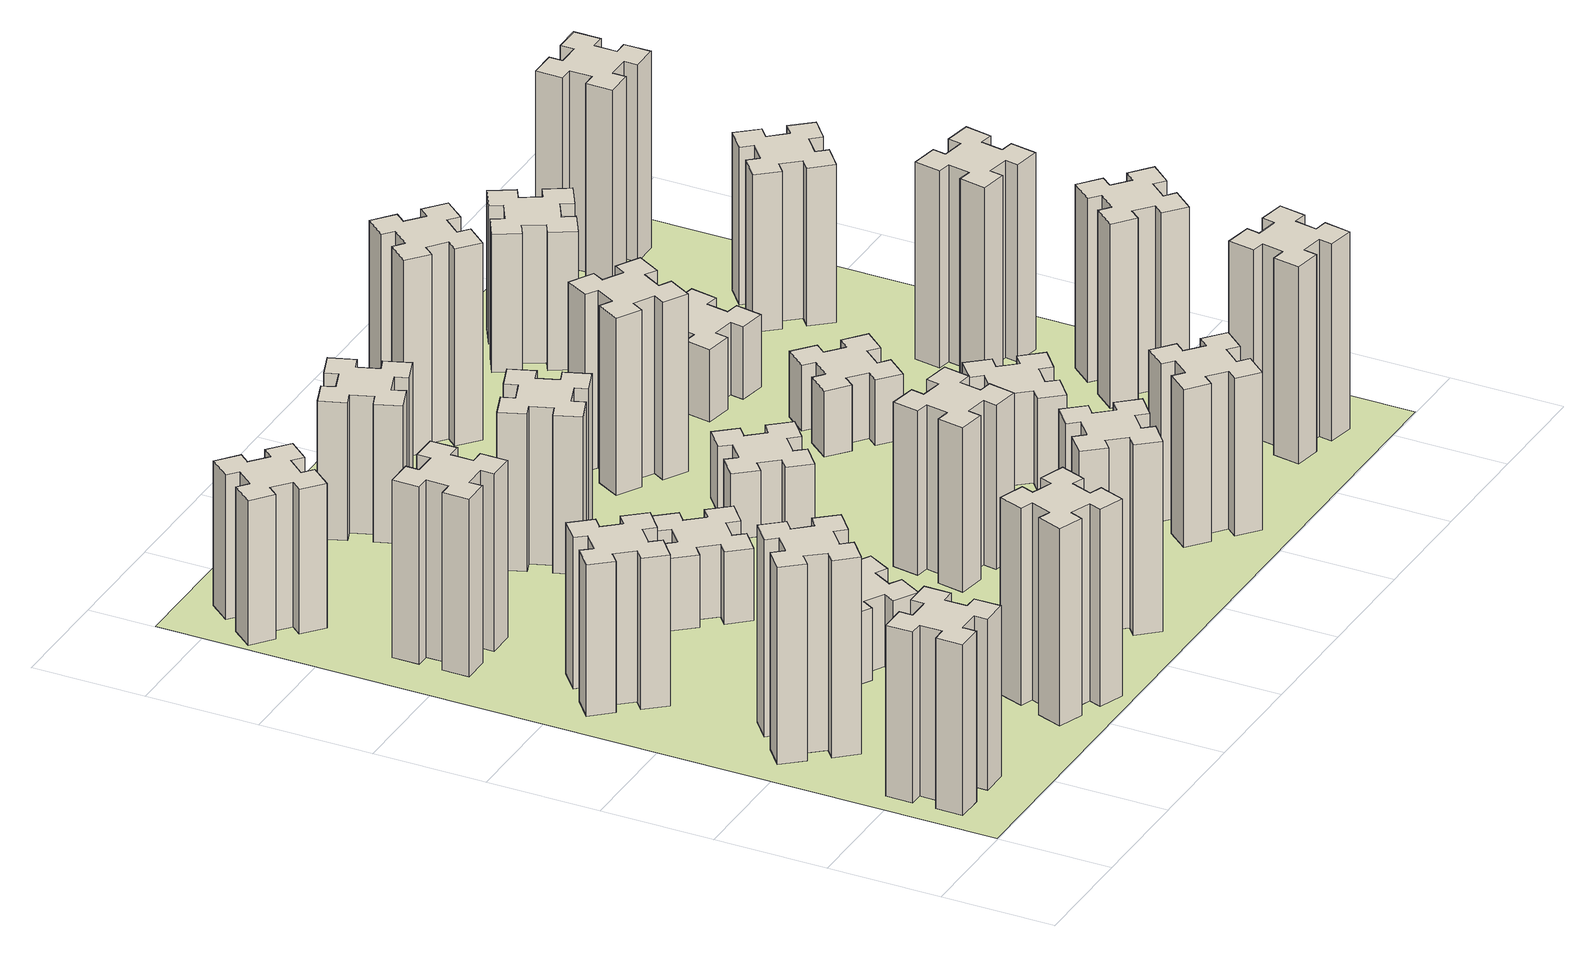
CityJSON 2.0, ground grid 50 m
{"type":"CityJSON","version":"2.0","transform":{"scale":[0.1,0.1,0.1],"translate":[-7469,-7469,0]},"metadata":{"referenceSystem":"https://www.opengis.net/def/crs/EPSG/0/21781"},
"CityObjects":{
"building1":{"type":"Building","attributes":{"class":"1000","function":"1000","usage":"1000","yearOfConstruction":2016,"roofType":"1000","measuredHeight":78,"storeysAboveGround":30,"storeysBelowGround":0},"geometry":[{"type":"Solid","lod":"1","boundaries":[[[[0,1,2,3,4,5,6,7,8,9,10,11,12,13,14,15,16,17,18,19]],[[17,16,20,21]],[[16,15,22,20]],[[15,14,23,22]],[[14,13,24,23]],[[13,12,25,24]],[[12,11,26,25]],[[11,10,27,26]],[[10,9,28,27]],[[9,8,29,28]],[[8,7,30,29]],[[7,6,31,30]],[[6,5,32,31]],[[5,4,33,32]],[[4,3,34,33]],[[3,2,35,34]],[[2,1,36,35]],[[1,0,37,36]],[[0,19,38,37]],[[19,18,39,38]],[[18,17,21,39]],[[24,25,26,27,28,29,30,31,32,33,34,35,36,37,38,39,21,20,22,23]]]]}]},
"building2":{"type":"Building","attributes":{"class":"1000","function":"1000","usage":"1000","yearOfConstruction":2016,"roofType":"1000","measuredHeight":90,"storeysAboveGround":30,"storeysBelowGround":0},"geometry":[{"type":"Solid","lod":"1","boundaries":[[[[40,41,42,43,44,45,46,47,48,49,50,51,52,53,54,55,56,57,58,59]],[[57,56,60,61]],[[56,55,62,60]],[[55,54,63,62]],[[54,53,64,63]],[[53,52,65,64]],[[52,51,66,65]],[[51,50,67,66]],[[50,49,68,67]],[[49,48,69,68]],[[48,47,70,69]],[[47,46,71,70]],[[46,45,72,71]],[[45,44,73,72]],[[44,43,74,73]],[[43,42,75,74]],[[42,41,76,75]],[[41,40,77,76]],[[40,59,78,77]],[[59,58,79,78]],[[58,57,61,79]],[[64,65,66,67,68,69,70,71,72,73,74,75,76,77,78,79,61,60,62,63]]]]}]},
"building3":{"type":"Building","attributes":{"class":"1000","function":"1000","usage":"1000","yearOfConstruction":2016,"roofType":"1000","measuredHeight":69,"storeysAboveGround":30,"storeysBelowGround":0},"geometry":[{"type":"Solid","lod":"1","boundaries":[[[[80,81,82,83,84,85,86,87,88,89,90,91,92,93,94,95,96,97,98,99]],[[97,96,100,101]],[[96,95,102,100]],[[95,94,103,102]],[[94,93,104,103]],[[93,92,105,104]],[[92,91,106,105]],[[91,90,107,106]],[[90,89,108,107]],[[89,88,109,108]],[[88,87,110,109]],[[87,86,111,110]],[[86,85,112,111]],[[85,84,113,112]],[[84,83,114,113]],[[83,82,115,114]],[[82,81,116,115]],[[81,80,117,116]],[[80,99,118,117]],[[99,98,119,118]],[[98,97,101,119]],[[104,105,106,107,108,109,110,111,112,113,114,115,116,117,118,119,101,100,102,103]]]]}]},
"building4":{"type":"Building","attributes":{"class":"1000","function":"1000","usage":"1000","yearOfConstruction":2016,"roofType":"1000","measuredHeight":81,"storeysAboveGround":30,"storeysBelowGround":0},"geometry":[{"type":"Solid","lod":"1","boundaries":[[[[120,121,122,123,124,125,126,127,128,129,130,131,132,133,134,135,136,137,138,139]],[[137,136,140,141]],[[136,135,142,140]],[[135,134,143,142]],[[134,133,144,143]],[[133,132,145,144]],[[132,131,146,145]],[[131,130,147,146]],[[130,129,148,147]],[[129,128,149,148]],[[128,127,150,149]],[[127,126,151,150]],[[126,125,152,151]],[[125,124,153,152]],[[124,123,154,153]],[[123,122,155,154]],[[122,121,156,155]],[[121,120,157,156]],[[120,139,158,157]],[[139,138,159,158]],[[138,137,141,159]],[[144,145,146,147,148,149,150,151,152,153,154,155,156,157,158,159,141,140,142,143]]]]}]},
"building5":{"type":"Building","attributes":{"class":"1000","function":"1000","usage":"1000","yearOfConstruction":2016,"roofType":"1000","measuredHeight":90,"storeysAboveGround":30,"storeysBelowGround":0},"geometry":[{"type":"Solid","lod":"1","boundaries":[[[[160,161,162,163,164,165,166,167,168,169,170,171,172,173,174,175,176,177,178,179]],[[177,176,180,181]],[[176,175,182,180]],[[175,174,183,182]],[[174,173,184,183]],[[173,172,185,184]],[[172,171,186,185]],[[171,170,187,186]],[[170,169,188,187]],[[169,168,189,188]],[[168,167,190,189]],[[167,166,191,190]],[[166,165,192,191]],[[165,164,193,192]],[[164,163,194,193]],[[163,162,195,194]],[[162,161,196,195]],[[161,160,197,196]],[[160,179,198,197]],[[179,178,199,198]],[[178,177,181,199]],[[184,185,186,187,188,189,190,191,192,193,194,195,196,197,198,199,181,180,182,183]]]]}]},
"building6":{"type":"Building","attributes":{"class":"1000","function":"1000","usage":"1000","yearOfConstruction":2016,"roofType":"1000","measuredHeight":66,"storeysAboveGround":30,"storeysBelowGround":0},"geometry":[{"type":"Solid","lod":"1","boundaries":[[[[200,201,202,203,204,205,206,207,208,209,210,211,212,213,214,215,216,217,218,219]],[[217,216,220,221]],[[216,215,222,220]],[[215,214,223,222]],[[214,213,224,223]],[[213,212,225,224]],[[212,211,226,225]],[[211,210,227,226]],[[210,209,228,227]],[[209,208,229,228]],[[208,207,230,229]],[[207,206,231,230]],[[206,205,232,231]],[[205,204,233,232]],[[204,203,234,233]],[[203,202,235,234]],[[202,201,236,235]],[[201,200,237,236]],[[200,219,238,237]],[[219,218,239,238]],[[218,217,221,239]],[[224,225,226,227,228,229,230,231,232,233,234,235,236,237,238,239,221,220,222,223]]]]}]},
"building7":{"type":"Building","attributes":{"class":"1000","function":"1000","usage":"1000","yearOfConstruction":2016,"roofType":"1000","measuredHeight":33,"storeysAboveGround":30,"storeysBelowGround":0},"geometry":[{"type":"Solid","lod":"1","boundaries":[[[[240,241,242,243,244,245,246,247,248,249,250,251,252,253,254,255,256,257,258,259]],[[257,256,260,261]],[[256,255,262,260]],[[255,254,263,262]],[[254,253,264,263]],[[253,252,265,264]],[[252,251,266,265]],[[251,250,267,266]],[[250,249,268,267]],[[249,248,269,268]],[[248,247,270,269]],[[247,246,271,270]],[[246,245,272,271]],[[245,244,273,272]],[[244,243,274,273]],[[243,242,275,274]],[[242,241,276,275]],[[241,240,277,276]],[[240,259,278,277]],[[259,258,279,278]],[[258,257,261,279]],[[264,265,266,267,268,269,270,271,272,273,274,275,276,277,278,279,261,260,262,263]]]]}]},
"building8":{"type":"Building","attributes":{"class":"1000","function":"1000","usage":"1000","yearOfConstruction":2016,"roofType":"1000","measuredHeight":33,"storeysAboveGround":30,"storeysBelowGround":0},"geometry":[{"type":"Solid","lod":"1","boundaries":[[[[280,281,282,283,284,285,286,287,288,289,290,291,292,293,294,295,296,297,298,299]],[[297,296,300,301]],[[296,295,302,300]],[[295,294,303,302]],[[294,293,304,303]],[[293,292,305,304]],[[292,291,306,305]],[[291,290,307,306]],[[290,289,308,307]],[[289,288,309,308]],[[288,287,310,309]],[[287,286,311,310]],[[286,285,312,311]],[[285,284,313,312]],[[284,283,314,313]],[[283,282,315,314]],[[282,281,316,315]],[[281,280,317,316]],[[280,299,318,317]],[[299,298,319,318]],[[298,297,301,319]],[[304,305,306,307,308,309,310,311,312,313,314,315,316,317,318,319,301,300,302,303]]]]}]},
"building9":{"type":"Building","attributes":{"class":"1000","function":"1000","usage":"1000","yearOfConstruction":2016,"roofType":"1000","measuredHeight":87,"storeysAboveGround":30,"storeysBelowGround":0},"geometry":[{"type":"Solid","lod":"1","boundaries":[[[[320,321,322,323,324,325,326,327,328,329,330,331,332,333,334,335,336,337,338,339]],[[337,336,340,341]],[[336,335,342,340]],[[335,334,343,342]],[[334,333,344,343]],[[333,332,345,344]],[[332,331,346,345]],[[331,330,347,346]],[[330,329,348,347]],[[329,328,349,348]],[[328,327,350,349]],[[327,326,351,350]],[[326,325,352,351]],[[325,324,353,352]],[[324,323,354,353]],[[323,322,355,354]],[[322,321,356,355]],[[321,320,357,356]],[[320,339,358,357]],[[339,338,359,358]],[[338,337,341,359]],[[344,345,346,347,348,349,350,351,352,353,354,355,356,357,358,359,341,340,342,343]]]]}]},
"building10":{"type":"Building","attributes":{"class":"1000","function":"1000","usage":"1000","yearOfConstruction":2016,"roofType":"1000","measuredHeight":72,"storeysAboveGround":30,"storeysBelowGround":0},"geometry":[{"type":"Solid","lod":"1","boundaries":[[[[360,361,362,363,364,365,366,367,368,369,370,371,372,373,374,375,376,377,378,379]],[[377,376,380,381]],[[376,375,382,380]],[[375,374,383,382]],[[374,373,384,383]],[[373,372,385,384]],[[372,371,386,385]],[[371,370,387,386]],[[370,369,388,387]],[[369,368,389,388]],[[368,367,390,389]],[[367,366,391,390]],[[366,365,392,391]],[[365,364,393,392]],[[364,363,394,393]],[[363,362,395,394]],[[362,361,396,395]],[[361,360,397,396]],[[360,379,398,397]],[[379,378,399,398]],[[378,377,381,399]],[[384,385,386,387,388,389,390,391,392,393,394,395,396,397,398,399,381,380,382,383]]]]}]},
"building11":{"type":"Building","attributes":{"class":"1000","function":"1000","usage":"1000","yearOfConstruction":2016,"roofType":"1000","measuredHeight":63,"storeysAboveGround":30,"storeysBelowGround":0},"geometry":[{"type":"Solid","lod":"1","boundaries":[[[[400,401,402,403,404,405,406,407,408,409,410,411,412,413,414,415,416,417,418,419]],[[417,416,420,421]],[[416,415,422,420]],[[415,414,423,422]],[[414,413,424,423]],[[413,412,425,424]],[[412,411,426,425]],[[411,410,427,426]],[[410,409,428,427]],[[409,408,429,428]],[[408,407,430,429]],[[407,406,431,430]],[[406,405,432,431]],[[405,404,433,432]],[[404,403,434,433]],[[403,402,435,434]],[[402,401,436,435]],[[401,400,437,436]],[[400,419,438,437]],[[419,418,439,438]],[[418,417,421,439]],[[424,425,426,427,428,429,430,431,432,433,434,435,436,437,438,439,421,420,422,423]]]]}]},
"building12":{"type":"Building","attributes":{"class":"1000","function":"1000","usage":"1000","yearOfConstruction":2016,"roofType":"1000","measuredHeight":75,"storeysAboveGround":30,"storeysBelowGround":0},"geometry":[{"type":"Solid","lod":"1","boundaries":[[[[440,441,442,443,444,445,446,447,448,449,450,451,452,453,454,455,456,457,458,459]],[[457,456,460,461]],[[456,455,462,460]],[[455,454,463,462]],[[454,453,464,463]],[[453,452,465,464]],[[452,451,466,465]],[[451,450,467,466]],[[450,449,468,467]],[[449,448,469,468]],[[448,447,470,469]],[[447,446,471,470]],[[446,445,472,471]],[[445,444,473,472]],[[444,443,474,473]],[[443,442,475,474]],[[442,441,476,475]],[[441,440,477,476]],[[440,459,478,477]],[[459,458,479,478]],[[458,457,461,479]],[[464,465,466,467,468,469,470,471,472,473,474,475,476,477,478,479,461,460,462,463]]]]}]},
"building13":{"type":"Building","attributes":{"class":"1000","function":"1000","usage":"1000","yearOfConstruction":2016,"roofType":"1000","measuredHeight":30,"storeysAboveGround":30,"storeysBelowGround":0},"geometry":[{"type":"Solid","lod":"1","boundaries":[[[[480,481,482,483,484,485,486,487,488,489,490,491,492,493,494,495,496,497,498,499]],[[497,496,500,501]],[[496,495,502,500]],[[495,494,503,502]],[[494,493,504,503]],[[493,492,505,504]],[[492,491,506,505]],[[491,490,507,506]],[[490,489,508,507]],[[489,488,509,508]],[[488,487,510,509]],[[487,486,511,510]],[[486,485,512,511]],[[485,484,513,512]],[[484,483,514,513]],[[483,482,515,514]],[[482,481,516,515]],[[481,480,517,516]],[[480,499,518,517]],[[499,498,519,518]],[[498,497,501,519]],[[504,505,506,507,508,509,510,511,512,513,514,515,516,517,518,519,501,500,502,503]]]]}]},
"building14":{"type":"Building","attributes":{"class":"1000","function":"1000","usage":"1000","yearOfConstruction":2016,"roofType":"1000","measuredHeight":72,"storeysAboveGround":30,"storeysBelowGround":0},"geometry":[{"type":"Solid","lod":"1","boundaries":[[[[520,521,522,523,524,525,526,527,528,529,530,531,532,533,534,535,536,537,538,539]],[[537,536,540,541]],[[536,535,542,540]],[[535,534,543,542]],[[534,533,544,543]],[[533,532,545,544]],[[532,531,546,545]],[[531,530,547,546]],[[530,529,548,547]],[[529,528,549,548]],[[528,527,550,549]],[[527,526,551,550]],[[526,525,552,551]],[[525,524,553,552]],[[524,523,554,553]],[[523,522,555,554]],[[522,521,556,555]],[[521,520,557,556]],[[520,539,558,557]],[[539,538,559,558]],[[538,537,541,559]],[[544,545,546,547,548,549,550,551,552,553,554,555,556,557,558,559,541,540,542,543]]]]}]},
"building15":{"type":"Building","attributes":{"class":"1000","function":"1000","usage":"1000","yearOfConstruction":2016,"roofType":"1000","measuredHeight":81,"storeysAboveGround":30,"storeysBelowGround":0},"geometry":[{"type":"Solid","lod":"1","boundaries":[[[[560,561,562,563,564,565,566,567,568,569,570,571,572,573,574,575,576,577,578,579]],[[577,576,580,581]],[[576,575,582,580]],[[575,574,583,582]],[[574,573,584,583]],[[573,572,585,584]],[[572,571,586,585]],[[571,570,587,586]],[[570,569,588,587]],[[569,568,589,588]],[[568,567,590,589]],[[567,566,591,590]],[[566,565,592,591]],[[565,564,593,592]],[[564,563,594,593]],[[563,562,595,594]],[[562,561,596,595]],[[561,560,597,596]],[[560,579,598,597]],[[579,578,599,598]],[[578,577,581,599]],[[584,585,586,587,588,589,590,591,592,593,594,595,596,597,598,599,581,580,582,583]]]]}]},
"building16":{"type":"Building","attributes":{"class":"1000","function":"1000","usage":"1000","yearOfConstruction":2016,"roofType":"1000","measuredHeight":90,"storeysAboveGround":30,"storeysBelowGround":0},"geometry":[{"type":"Solid","lod":"1","boundaries":[[[[600,601,602,603,604,605,606,607,608,609,610,611,612,613,614,615,616,617,618,619]],[[617,616,620,621]],[[616,615,622,620]],[[615,614,623,622]],[[614,613,624,623]],[[613,612,625,624]],[[612,611,626,625]],[[611,610,627,626]],[[610,609,628,627]],[[609,608,629,628]],[[608,607,630,629]],[[607,606,631,630]],[[606,605,632,631]],[[605,604,633,632]],[[604,603,634,633]],[[603,602,635,634]],[[602,601,636,635]],[[601,600,637,636]],[[600,619,638,637]],[[619,618,639,638]],[[618,617,621,639]],[[624,625,626,627,628,629,630,631,632,633,634,635,636,637,638,639,621,620,622,623]]]]}]},
"building17":{"type":"Building","attributes":{"class":"1000","function":"1000","usage":"1000","yearOfConstruction":2016,"roofType":"1000","measuredHeight":42,"storeysAboveGround":30,"storeysBelowGround":0},"geometry":[{"type":"Solid","lod":"1","boundaries":[[[[640,641,642,643,644,645,646,647,648,649,650,651,652,653,654,655,656,657,658,659]],[[657,656,660,661]],[[656,655,662,660]],[[655,654,663,662]],[[654,653,664,663]],[[653,652,665,664]],[[652,651,666,665]],[[651,650,667,666]],[[650,649,668,667]],[[649,648,669,668]],[[648,647,670,669]],[[647,646,671,670]],[[646,645,672,671]],[[645,644,673,672]],[[644,643,674,673]],[[643,642,675,674]],[[642,641,676,675]],[[641,640,677,676]],[[640,659,678,677]],[[659,658,679,678]],[[658,657,661,679]],[[664,665,666,667,668,669,670,671,672,673,674,675,676,677,678,679,661,660,662,663]]]]}]},
"building18":{"type":"Building","attributes":{"class":"1000","function":"1000","usage":"1000","yearOfConstruction":2016,"roofType":"1000","measuredHeight":30,"storeysAboveGround":30,"storeysBelowGround":0},"geometry":[{"type":"Solid","lod":"1","boundaries":[[[[680,681,682,683,684,685,686,687,688,689,690,691,692,693,694,695,696,697,698,699]],[[697,696,700,701]],[[696,695,702,700]],[[695,694,703,702]],[[694,693,704,703]],[[693,692,705,704]],[[692,691,706,705]],[[691,690,707,706]],[[690,689,708,707]],[[689,688,709,708]],[[688,687,710,709]],[[687,686,711,710]],[[686,685,712,711]],[[685,684,713,712]],[[684,683,714,713]],[[683,682,715,714]],[[682,681,716,715]],[[681,680,717,716]],[[680,699,718,717]],[[699,698,719,718]],[[698,697,701,719]],[[704,705,706,707,708,709,710,711,712,713,714,715,716,717,718,719,701,700,702,703]]]]}]},
"building19":{"type":"Building","attributes":{"class":"1000","function":"1000","usage":"1000","yearOfConstruction":2016,"roofType":"1000","measuredHeight":33,"storeysAboveGround":30,"storeysBelowGround":0},"geometry":[{"type":"Solid","lod":"1","boundaries":[[[[720,721,722,723,724,725,726,727,728,729,730,731,732,733,734,735,736,737,738,739]],[[737,736,740,741]],[[736,735,742,740]],[[735,734,743,742]],[[734,733,744,743]],[[733,732,745,744]],[[732,731,746,745]],[[731,730,747,746]],[[730,729,748,747]],[[729,728,749,748]],[[728,727,750,749]],[[727,726,751,750]],[[726,725,752,751]],[[725,724,753,752]],[[724,723,754,753]],[[723,722,755,754]],[[722,721,756,755]],[[721,720,757,756]],[[720,739,758,757]],[[739,738,759,758]],[[738,737,741,759]],[[744,745,746,747,748,749,750,751,752,753,754,755,756,757,758,759,741,740,742,743]]]]}]},
"building20":{"type":"Building","attributes":{"class":"1000","function":"1000","usage":"1000","yearOfConstruction":2016,"roofType":"1000","measuredHeight":90,"storeysAboveGround":30,"storeysBelowGround":0},"geometry":[{"type":"Solid","lod":"1","boundaries":[[[[760,761,762,763,764,765,766,767,768,769,770,771,772,773,774,775,776,777,778,779]],[[777,776,780,781]],[[776,775,782,780]],[[775,774,783,782]],[[774,773,784,783]],[[773,772,785,784]],[[772,771,786,785]],[[771,770,787,786]],[[770,769,788,787]],[[769,768,789,788]],[[768,767,790,789]],[[767,766,791,790]],[[766,765,792,791]],[[765,764,793,792]],[[764,763,794,793]],[[763,762,795,794]],[[762,761,796,795]],[[761,760,797,796]],[[760,779,798,797]],[[779,778,799,798]],[[778,777,781,799]],[[784,785,786,787,788,789,790,791,792,793,794,795,796,797,798,799,781,780,782,783]]]]}]},
"building21":{"type":"Building","attributes":{"class":"1000","function":"1000","usage":"1000","yearOfConstruction":2016,"roofType":"1000","measuredHeight":63,"storeysAboveGround":30,"storeysBelowGround":0},"geometry":[{"type":"Solid","lod":"1","boundaries":[[[[800,801,802,803,804,805,806,807,808,809,810,811,812,813,814,815,816,817,818,819]],[[817,816,820,821]],[[816,815,822,820]],[[815,814,823,822]],[[814,813,824,823]],[[813,812,825,824]],[[812,811,826,825]],[[811,810,827,826]],[[810,809,828,827]],[[809,808,829,828]],[[808,807,830,829]],[[807,806,831,830]],[[806,805,832,831]],[[805,804,833,832]],[[804,803,834,833]],[[803,802,835,834]],[[802,801,836,835]],[[801,800,837,836]],[[800,819,838,837]],[[819,818,839,838]],[[818,817,821,839]],[[824,825,826,827,828,829,830,831,832,833,834,835,836,837,838,839,821,820,822,823]]]]}]},
"building22":{"type":"Building","attributes":{"class":"1000","function":"1000","usage":"1000","yearOfConstruction":2016,"roofType":"1000","measuredHeight":84,"storeysAboveGround":30,"storeysBelowGround":0},"geometry":[{"type":"Solid","lod":"1","boundaries":[[[[840,841,842,843,844,845,846,847,848,849,850,851,852,853,854,855,856,857,858,859]],[[857,856,860,861]],[[856,855,862,860]],[[855,854,863,862]],[[854,853,864,863]],[[853,852,865,864]],[[852,851,866,865]],[[851,850,867,866]],[[850,849,868,867]],[[849,848,869,868]],[[848,847,870,869]],[[847,846,871,870]],[[846,845,872,871]],[[845,844,873,872]],[[844,843,874,873]],[[843,842,875,874]],[[842,841,876,875]],[[841,840,877,876]],[[840,859,878,877]],[[859,858,879,878]],[[858,857,861,879]],[[864,865,866,867,868,869,870,871,872,873,874,875,876,877,878,879,861,860,862,863]]]]}]},
"building23":{"type":"Building","attributes":{"class":"1000","function":"1000","usage":"1000","yearOfConstruction":2016,"roofType":"1000","measuredHeight":90,"storeysAboveGround":30,"storeysBelowGround":0},"geometry":[{"type":"Solid","lod":"1","boundaries":[[[[880,881,882,883,884,885,886,887,888,889,890,891,892,893,894,895,896,897,898,899]],[[897,896,900,901]],[[896,895,902,900]],[[895,894,903,902]],[[894,893,904,903]],[[893,892,905,904]],[[892,891,906,905]],[[891,890,907,906]],[[890,889,908,907]],[[889,888,909,908]],[[888,887,910,909]],[[887,886,911,910]],[[886,885,912,911]],[[885,884,913,912]],[[884,883,914,913]],[[883,882,915,914]],[[882,881,916,915]],[[881,880,917,916]],[[880,899,918,917]],[[899,898,919,918]],[[898,897,901,919]],[[904,905,906,907,908,909,910,911,912,913,914,915,916,917,918,919,901,900,902,903]]]]}]},
"building24":{"type":"Building","attributes":{"class":"1000","function":"1000","usage":"1000","yearOfConstruction":2016,"roofType":"1000","measuredHeight":72,"storeysAboveGround":30,"storeysBelowGround":0},"geometry":[{"type":"Solid","lod":"1","boundaries":[[[[920,921,922,923,924,925,926,927,928,929,930,931,932,933,934,935,936,937,938,939]],[[937,936,940,941]],[[936,935,942,940]],[[935,934,943,942]],[[934,933,944,943]],[[933,932,945,944]],[[932,931,946,945]],[[931,930,947,946]],[[930,929,948,947]],[[929,928,949,948]],[[928,927,950,949]],[[927,926,951,950]],[[926,925,952,951]],[[925,924,953,952]],[[924,923,954,953]],[[923,922,955,954]],[[922,921,956,955]],[[921,920,957,956]],[[920,939,958,957]],[[939,938,959,958]],[[938,937,941,959]],[[944,945,946,947,948,949,950,951,952,953,954,955,956,957,958,959,941,940,942,943]]]]}]},
"building25":{"type":"Building","attributes":{"class":"1000","function":"1000","usage":"1000","yearOfConstruction":2016,"roofType":"1000","measuredHeight":90,"storeysAboveGround":30,"storeysBelowGround":0},"geometry":[{"type":"Solid","lod":"1","boundaries":[[[[960,961,962,963,964,965,966,967,968,969,970,971,972,973,974,975,976,977,978,979]],[[977,976,980,981]],[[976,975,982,980]],[[975,974,983,982]],[[974,973,984,983]],[[973,972,985,984]],[[972,971,986,985]],[[971,970,987,986]],[[970,969,988,987]],[[969,968,989,988]],[[968,967,990,989]],[[967,966,991,990]],[[966,965,992,991]],[[965,964,993,992]],[[964,963,994,993]],[[963,962,995,994]],[[962,961,996,995]],[[961,960,997,996]],[[960,979,998,997]],[[979,978,999,998]],[[978,977,981,999]],[[984,985,986,987,988,989,990,991,992,993,994,995,996,997,998,999,981,980,982,983]]]]}]},
"landuse1":{"type":"LandUse","attributes":{"name":"plot1","function":"1010"},"geometry":[{"type":"MultiSurface","lod":"1","boundaries":[[[1000,1001,1002,1003]]]}]}
},
"vertices":[
[165,425,0],[165,325,0],[105,325,0],[105,205,0],[225,205,0],[225,265,0],[325,265,0],[325,205,0],[445,205,0],[445,325,0],[385,325,0],[385,425,0],[445,425,0],[445,545,0],[325,545,0],[325,485,0],[225,485,0],[225,545,0],[105,545,0],[105,425,0],[225,485,780],[225,545,780],[325,485,780],[325,545,780],[445,545,780],[445,425,780],[385,425,780],[385,325,780],[445,325,780],[445,205,780],[325,205,780],[325,265,780],[225,265,780],[225,205,780],[105,205,780],[105,325,780],[165,325,780],[165,425,780],[105,425,780],[105,545,780],
[492,1048,0],[427,1124,0],[473,1163,0],[396,1255,0],[304,1178,0],[343,1132,0],[266,1067,0],[228,1113,0],[136,1036,0],[213,944,0],[259,983,0],[323,906,0],[277,868,0],[354,776,0],[446,853,0],[408,899,0],[484,963,0],[523,917,0],[615,994,0],[538,1086,0],[484,963,900],[523,917,900],[408,899,900],[446,853,900],[354,776,900],[277,868,900],[323,906,900],[259,983,900],[213,944,900],[136,1036,900],[228,1113,900],[266,1067,900],[343,1132,900],[304,1178,900],[396,1255,900],[473,1163,900],[427,1124,900],[492,1048,900],[538,1086,900],[615,994,900],
[492,1888,0],[427,1964,0],[473,2003,0],[396,2095,0],[304,2018,0],[343,1972,0],[266,1907,0],[228,1953,0],[136,1876,0],[213,1784,0],[259,1823,0],[323,1746,0],[277,1708,0],[354,1616,0],[446,1693,0],[408,1739,0],[484,1803,0],[523,1757,0],[615,1834,0],[538,1926,0],[484,1803,690],[523,1757,690],[408,1739,690],[446,1693,690],[354,1616,690],[277,1708,690],[323,1746,690],[259,1823,690],[213,1784,690],[136,1876,690],[228,1953,690],[266,1907,690],[343,1972,690],[304,2018,690],[396,2095,690],[473,2003,690],[427,1964,690],[492,1888,690],[538,1926,690],[615,1834,690],
[485,2545,0],[485,2645,0],[545,2645,0],[545,2765,0],[425,2765,0],[425,2705,0],[325,2705,0],[325,2765,0],[205,2765,0],[205,2645,0],[265,2645,0],[265,2545,0],[205,2545,0],[205,2425,0],[325,2425,0],[325,2485,0],[425,2485,0],[425,2425,0],[545,2425,0],[545,2545,0],[425,2485,810],[425,2425,810],[325,2485,810],[325,2425,810],[205,2425,810],[205,2545,810],[265,2545,810],[265,2645,810],[205,2645,810],[205,2765,810],[325,2765,810],[325,2705,810],[425,2705,810],[425,2765,810],[545,2765,810],[545,2645,810],[485,2645,810],[485,2545,810],[545,2545,810],[545,2425,810],
[1029,360,0],[995,266,0],[939,287,0],[897,174,0],[1010,133,0],[1031,189,0],[1125,155,0],[1104,99,0],[1217,57,0],[1258,170,0],[1202,191,0],[1236,285,0],[1292,264,0],[1333,377,0],[1220,418,0],[1200,362,0],[1106,396,0],[1127,452,0],[1014,493,0],[973,380,0],[1106,396,900],[1127,452,900],[1200,362,900],[1220,418,900],[1333,377,900],[1292,264,900],[1236,285,900],[1202,191,900],[1258,170,900],[1217,57,900],[1104,99,900],[1125,155,900],[1031,189,900],[1010,133,900],[897,174,900],[939,287,900],[995,266,900],[1029,360,900],[973,380,900],[1014,493,900],
[384,3387,0],[308,3452,0],[346,3498,0],[254,3575,0],[177,3483,0],[223,3444,0],[159,3368,0],[113,3406,0],[36,3314,0],[128,3237,0],[166,3283,0],[243,3219,0],[204,3173,0],[296,3096,0],[373,3188,0],[327,3226,0],[392,3303,0],[438,3264,0],[515,3356,0],[423,3433,0],[392,3303,660],[438,3264,660],[327,3226,660],[373,3188,660],[296,3096,660],[204,3173,660],[243,3219,660],[166,3283,660],[128,3237,660],[36,3314,660],[113,3406,660],[159,3368,660],[223,3444,660],[177,3483,660],[254,3575,660],[346,3498,660],[308,3452,660],[384,3387,660],[423,3433,660],[515,3356,660],
[1086,1017,0],[1136,1104,0],[1188,1074,0],[1248,1178,0],[1144,1238,0],[1114,1186,0],[1027,1236,0],[1057,1288,0],[953,1348,0],[893,1244,0],[945,1214,0],[895,1127,0],[843,1157,0],[783,1053,0],[887,993,0],[917,1045,0],[1004,995,0],[974,943,0],[1078,883,0],[1138,987,0],[1004,995,330],[974,943,330],[917,1045,330],[887,993,330],[783,1053,330],[843,1157,330],[895,1127,330],[945,1214,330],[893,1244,330],[953,1348,330],[1057,1288,330],[1027,1236,330],[1114,1186,330],[1144,1238,330],[1248,1178,330],[1188,1074,330],[1136,1104,330],[1086,1017,330],[1138,987,330],[1078,883,330],
[1083,1972,0],[1006,1907,0],[968,1953,0],[876,1876,0],[953,1784,0],[999,1823,0],[1063,1746,0],[1017,1708,0],[1094,1616,0],[1186,1693,0],[1148,1739,0],[1224,1803,0],[1263,1757,0],[1355,1834,0],[1278,1926,0],[1232,1888,0],[1167,1964,0],[1213,2003,0],[1136,2095,0],[1044,2018,0],[1167,1964,330],[1213,2003,330],[1232,1888,330],[1278,1926,330],[1355,1834,330],[1263,1757,330],[1224,1803,330],[1148,1739,330],[1186,1693,330],[1094,1616,330],[1017,1708,330],[1063,1746,330],[999,1823,330],[953,1784,330],[876,1876,330],[968,1953,330],[1006,1907,330],[1083,1972,330],[1044,2018,330],[1136,2095,330],
[1639,343,0],[1703,266,0],[1657,228,0],[1734,136,0],[1826,213,0],[1788,259,0],[1864,323,0],[1903,277,0],[1995,354,0],[1918,446,0],[1872,408,0],[1807,484,0],[1853,523,0],[1776,615,0],[1684,538,0],[1723,492,0],[1646,427,0],[1608,473,0],[1516,396,0],[1593,304,0],[1646,427,870],[1608,473,870],[1723,492,870],[1684,538,870],[1776,615,870],[1853,523,870],[1807,484,870],[1872,408,870],[1918,446,870],[1995,354,870],[1903,277,870],[1864,323,870],[1788,259,870],[1826,213,870],[1734,136,870],[1657,228,870],[1703,266,870],[1639,343,870],[1593,304,870],[1516,396,870],
[1225,2716,0],[1131,2682,0],[1110,2738,0],[997,2697,0],[1039,2584,0],[1095,2605,0],[1129,2511,0],[1073,2490,0],[1114,2377,0],[1227,2419,0],[1206,2475,0],[1300,2509,0],[1320,2453,0],[1433,2494,0],[1392,2607,0],[1336,2586,0],[1302,2680,0],[1358,2700,0],[1317,2813,0],[1204,2772,0],[1302,2680,720],[1358,2700,720],[1336,2586,720],[1392,2607,720],[1433,2494,720],[1320,2453,720],[1300,2509,720],[1206,2475,720],[1227,2419,720],[1114,2377,720],[1073,2490,720],[1129,2511,720],[1095,2605,720],[1039,2584,720],[997,2697,720],[1110,2738,720],[1131,2682,720],[1225,2716,720],[1204,2772,720],[1317,2813,720],
[1125,3456,0],[1031,3422,0],[1010,3478,0],[897,3437,0],[939,3324,0],[995,3345,0],[1029,3251,0],[973,3230,0],[1014,3117,0],[1127,3159,0],[1106,3215,0],[1200,3249,0],[1220,3193,0],[1333,3234,0],[1292,3347,0],[1236,3326,0],[1202,3420,0],[1258,3440,0],[1217,3553,0],[1104,3512,0],[1202,3420,630],[1258,3440,630],[1236,3326,630],[1292,3347,630],[1333,3234,630],[1220,3193,630],[1200,3249,630],[1106,3215,630],[1127,3159,630],[1014,3117,630],[973,3230,630],[1029,3251,630],[995,3345,630],[939,3324,630],[897,3437,630],[1010,3478,630],[1031,3422,630],[1125,3456,630],[1104,3512,630],[1217,3553,630],
[1955,1047,0],[1972,1145,0],[2031,1135,0],[2052,1253,0],[1934,1274,0],[1924,1215,0],[1825,1232,0],[1836,1291,0],[1717,1312,0],[1697,1194,0],[1756,1184,0],[1738,1085,0],[1679,1096,0],[1658,977,0],[1777,957,0],[1787,1016,0],[1885,998,0],[1875,939,0],[1993,918,0],[2014,1037,0],[1885,998,750],[1875,939,750],[1787,1016,750],[1777,957,750],[1658,977,750],[1679,1096,750],[1738,1085,750],[1756,1184,750],[1697,1194,750],[1717,1312,750],[1836,1291,750],[1825,1232,750],[1924,1215,750],[1934,1274,750],[2052,1253,750],[2031,1135,750],[1972,1145,750],[1955,1047,750],[2014,1037,750],[1993,918,750],
[1972,1988,0],[1907,2064,0],[1953,2103,0],[1876,2195,0],[1784,2118,0],[1823,2072,0],[1746,2007,0],[1708,2053,0],[1616,1976,0],[1693,1884,0],[1739,1923,0],[1803,1846,0],[1757,1808,0],[1834,1716,0],[1926,1793,0],[1888,1839,0],[1964,1903,0],[2003,1857,0],[2095,1934,0],[2018,2026,0],[1964,1903,300],[2003,1857,300],[1888,1839,300],[1926,1793,300],[1834,1716,300],[1757,1808,300],[1803,1846,300],[1739,1923,300],[1693,1884,300],[1616,1976,300],[1708,2053,300],[1746,2007,300],[1823,2072,300],[1784,2118,300],[1876,2195,300],[1953,2103,300],[1907,2064,300],[1972,1988,300],[2018,2026,300],[2095,1934,300],
[2486,323,0],[2563,259,0],[2524,213,0],[2616,136,0],[2693,228,0],[2647,266,0],[2712,343,0],[2758,304,0],[2835,396,0],[2743,473,0],[2704,427,0],[2628,492,0],[2666,538,0],[2574,615,0],[2497,523,0],[2543,484,0],[2479,408,0],[2433,446,0],[2356,354,0],[2448,277,0],[2479,408,720],[2433,446,720],[2543,484,720],[2497,523,720],[2574,615,720],[2666,538,720],[2628,492,720],[2704,427,720],[2743,473,720],[2835,396,720],[2758,304,720],[2712,343,720],[2647,266,720],[2693,228,720],[2616,136,720],[2524,213,720],[2563,259,720],[2486,323,720],[2448,277,720],[2356,354,720],
[2026,2497,0],[2076,2584,0],[2128,2554,0],[2188,2658,0],[2084,2718,0],[2054,2666,0],[1967,2716,0],[1997,2768,0],[1893,2828,0],[1833,2724,0],[1885,2694,0],[1835,2607,0],[1783,2637,0],[1723,2533,0],[1827,2473,0],[1857,2525,0],[1944,2475,0],[1914,2423,0],[2018,2363,0],[2078,2467,0],[1944,2475,810],[1914,2423,810],[1857,2525,810],[1827,2473,810],[1723,2533,810],[1783,2637,810],[1835,2607,810],[1885,2694,810],[1833,2724,810],[1893,2828,810],[1997,2768,810],[1967,2716,810],[2054,2666,810],[2084,2718,810],[2188,2658,810],[2128,2554,810],[2076,2584,810],[2026,2497,810],[2078,2467,810],[2018,2363,810],
[1746,3383,0],[1823,3319,0],[1784,3273,0],[1876,3196,0],[1953,3288,0],[1907,3326,0],[1972,3403,0],[2018,3364,0],[2095,3456,0],[2003,3533,0],[1964,3487,0],[1888,3552,0],[1926,3598,0],[1834,3675,0],[1757,3583,0],[1803,3544,0],[1739,3468,0],[1693,3506,0],[1616,3414,0],[1708,3337,0],[1739,3468,900],[1693,3506,900],[1803,3544,900],[1757,3583,900],[1834,3675,900],[1926,3598,900],[1888,3552,900],[1964,3487,900],[2003,3533,900],[2095,3456,900],[2018,3364,900],[1972,3403,900],[1907,3326,900],[1953,3288,900],[1876,3196,900],[1784,3273,900],[1823,3319,900],[1746,3383,900],[1708,3337,900],[1616,3414,900],
[2628,1099,0],[2704,1163,0],[2743,1117,0],[2835,1194,0],[2758,1286,0],[2712,1248,0],[2647,1324,0],[2693,1363,0],[2616,1455,0],[2524,1378,0],[2563,1332,0],[2486,1267,0],[2448,1313,0],[2356,1236,0],[2433,1144,0],[2479,1183,0],[2543,1106,0],[2497,1068,0],[2574,976,0],[2666,1053,0],[2543,1106,420],[2497,1068,420],[2479,1183,420],[2433,1144,420],[2356,1236,420],[2448,1313,420],[2486,1267,420],[2563,1332,420],[2524,1378,420],[2616,1455,420],[2693,1363,420],[2647,1324,420],[2712,1248,420],[2758,1286,420],[2835,1194,420],[2743,1117,420],[2704,1163,420],[2628,1099,420],[2666,1053,420],[2574,976,420],
[2704,2007,0],[2628,2072,0],[2666,2118,0],[2574,2195,0],[2497,2103,0],[2543,2064,0],[2479,1988,0],[2433,2026,0],[2356,1934,0],[2448,1857,0],[2486,1903,0],[2563,1839,0],[2524,1793,0],[2616,1716,0],[2693,1808,0],[2647,1846,0],[2712,1923,0],[2758,1884,0],[2835,1976,0],[2743,2053,0],[2712,1923,300],[2758,1884,300],[2647,1846,300],[2693,1808,300],[2616,1716,300],[2524,1793,300],[2563,1839,300],[2486,1903,300],[2448,1857,300],[2356,1934,300],[2433,2026,300],[2479,1988,300],[2543,2064,300],[2497,2103,300],[2574,2195,300],[2666,2118,300],[2628,2072,300],[2704,2007,300],[2743,2053,300],[2835,1976,300],
[2496,2664,0],[2478,2565,0],[2419,2576,0],[2398,2457,0],[2517,2437,0],[2527,2496,0],[2625,2478,0],[2615,2419,0],[2733,2398,0],[2754,2517,0],[2695,2527,0],[2712,2625,0],[2771,2615,0],[2792,2733,0],[2674,2754,0],[2664,2695,0],[2565,2712,0],[2576,2771,0],[2457,2792,0],[2437,2674,0],[2565,2712,330],[2576,2771,330],[2664,2695,330],[2674,2754,330],[2792,2733,330],[2771,2615,330],[2712,2625,330],[2695,2527,330],[2754,2517,330],[2733,2398,330],[2615,2419,330],[2625,2478,330],[2527,2496,330],[2517,2437,330],[2398,2457,330],[2419,2576,330],[2478,2565,330],[2496,2664,330],[2437,2674,330],[2457,2792,330],
[3404,475,0],[3305,492,0],[3316,551,0],[3197,572,0],[3177,454,0],[3236,444,0],[3218,345,0],[3159,356,0],[3138,237,0],[3257,217,0],[3267,276,0],[3365,258,0],[3355,199,0],[3473,178,0],[3494,297,0],[3435,307,0],[3452,405,0],[3511,395,0],[3532,513,0],[3414,534,0],[3452,405,900],[3511,395,900],[3435,307,900],[3494,297,900],[3473,178,900],[3355,199,900],[3365,258,900],[3267,276,900],[3257,217,900],[3138,237,900],[3159,356,900],[3218,345,900],[3236,444,900],[3177,454,900],[3197,572,900],[3316,551,900],[3305,492,900],[3404,475,900],[3414,534,900],[3532,513,900],
[2716,3347,0],[2666,3434,0],[2718,3464,0],[2658,3568,0],[2554,3508,0],[2584,3456,0],[2497,3406,0],[2467,3458,0],[2363,3398,0],[2423,3294,0],[2475,3324,0],[2525,3237,0],[2473,3207,0],[2533,3103,0],[2637,3163,0],[2607,3215,0],[2694,3265,0],[2724,3213,0],[2828,3273,0],[2768,3377,0],[2694,3265,630],[2724,3213,630],[2607,3215,630],[2637,3163,630],[2533,3103,630],[2473,3207,630],[2525,3237,630],[2475,3324,630],[2423,3294,630],[2363,3398,630],[2467,3458,630],[2497,3406,630],[2584,3456,630],[2554,3508,630],[2658,3568,630],[2718,3464,630],[2666,3434,630],[2716,3347,630],[2768,3377,630],[2828,3273,630],
[3487,1006,0],[3552,1083,0],[3598,1044,0],[3675,1136,0],[3583,1213,0],[3544,1167,0],[3468,1232,0],[3506,1278,0],[3414,1355,0],[3337,1263,0],[3383,1224,0],[3319,1148,0],[3273,1186,0],[3196,1094,0],[3288,1017,0],[3326,1063,0],[3403,999,0],[3364,953,0],[3456,876,0],[3533,968,0],[3403,999,840],[3364,953,840],[3326,1063,840],[3288,1017,840],[3196,1094,840],[3273,1186,840],[3319,1148,840],[3383,1224,840],[3337,1263,840],[3414,1355,840],[3506,1278,840],[3468,1232,840],[3544,1167,840],[3583,1213,840],[3675,1136,840],[3598,1044,840],[3552,1083,840],[3487,1006,840],[3533,968,840],[3456,876,840],
[3267,1656,0],[3365,1638,0],[3355,1579,0],[3473,1558,0],[3494,1677,0],[3435,1687,0],[3452,1785,0],[3511,1775,0],[3532,1893,0],[3414,1914,0],[3404,1855,0],[3305,1872,0],[3316,1931,0],[3197,1952,0],[3177,1834,0],[3236,1824,0],[3218,1725,0],[3159,1736,0],[3138,1617,0],[3257,1597,0],[3218,1725,900],[3159,1736,900],[3236,1824,900],[3177,1834,900],[3197,1952,900],[3316,1931,900],[3305,1872,900],[3404,1855,900],[3414,1914,900],[3532,1893,900],[3511,1775,900],[3452,1785,900],[3435,1687,900],[3494,1677,900],[3473,1558,900],[3355,1579,900],[3365,1638,900],[3267,1656,900],[3257,1597,900],[3138,1617,900],
[3219,2563,0],[3283,2486,0],[3237,2448,0],[3314,2356,0],[3406,2433,0],[3368,2479,0],[3444,2543,0],[3483,2497,0],[3575,2574,0],[3498,2666,0],[3452,2628,0],[3387,2704,0],[3433,2743,0],[3356,2835,0],[3264,2758,0],[3303,2712,0],[3226,2647,0],[3188,2693,0],[3096,2616,0],[3173,2524,0],[3226,2647,720],[3188,2693,720],[3303,2712,720],[3264,2758,720],[3356,2835,720],[3433,2743,720],[3387,2704,720],[3452,2628,720],[3498,2666,720],[3575,2574,720],[3483,2497,720],[3444,2543,720],[3368,2479,720],[3406,2433,720],[3314,2356,720],[3237,2448,720],[3283,2486,720],[3219,2563,720],[3173,2524,720],[3096,2616,720],
[3285,3325,0],[3385,3325,0],[3385,3265,0],[3505,3265,0],[3505,3385,0],[3445,3385,0],[3445,3485,0],[3505,3485,0],[3505,3605,0],[3385,3605,0],[3385,3545,0],[3285,3545,0],[3285,3605,0],[3165,3605,0],[3165,3485,0],[3225,3485,0],[3225,3385,0],[3165,3385,0],[3165,3265,0],[3285,3265,0],[3225,3385,900],[3165,3385,900],[3225,3485,900],[3165,3485,900],[3165,3605,900],[3285,3605,900],[3285,3545,900],[3385,3545,900],[3385,3605,900],[3505,3605,900],[3505,3485,900],[3445,3485,900],[3445,3385,900],[3505,3385,900],[3505,3265,900],[3385,3265,900],[3385,3325,900],[3285,3325,900],[3285,3265,900],[3165,3265,900],
[5,3705,0],[3705,3705,0],[3705,5,0],[5,5,0]
]}
